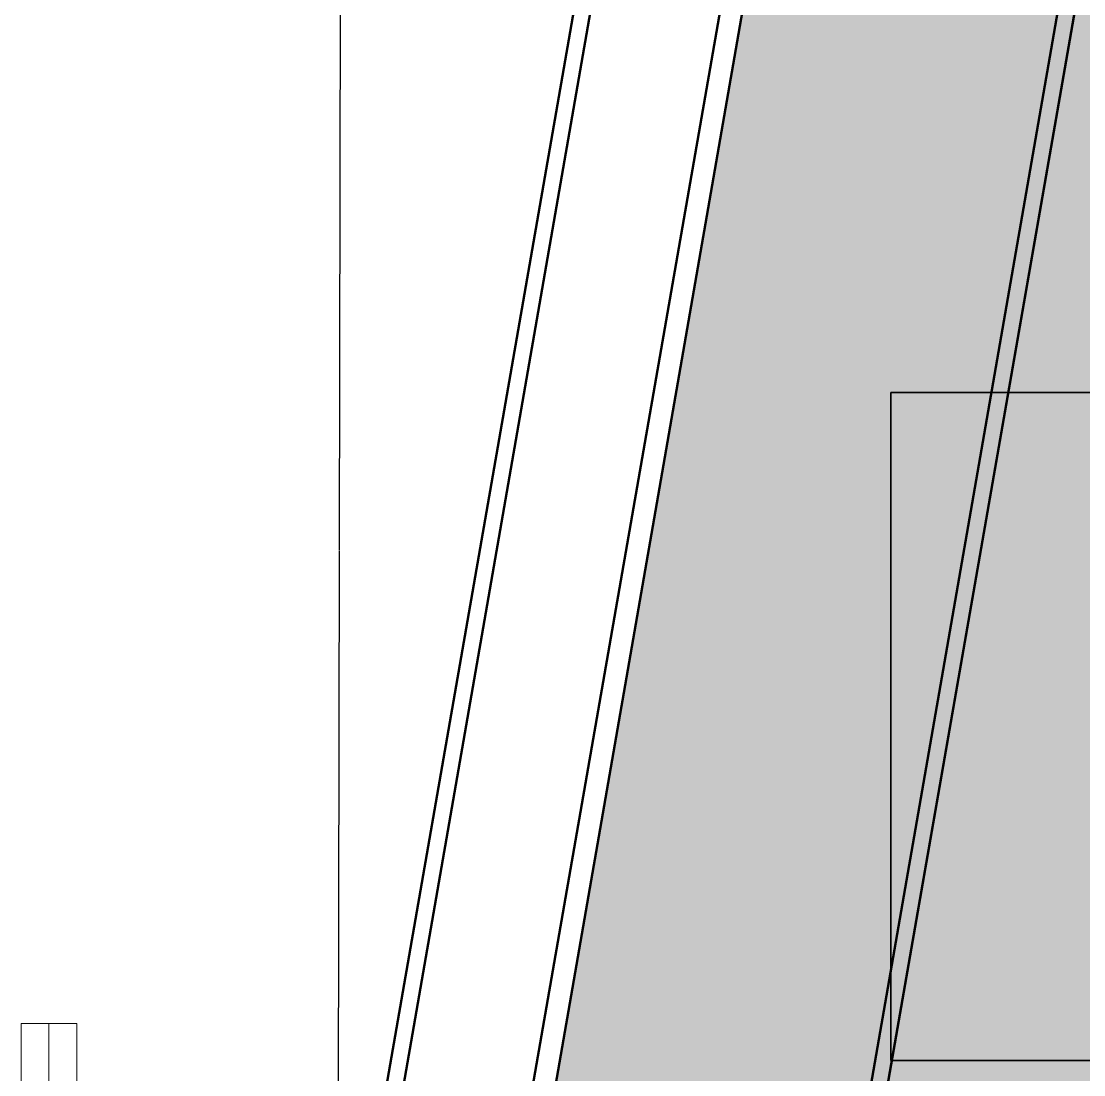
# Model space of a CAD drawing. Header units: metres. Extents: x -1161 to -1081, y 0 to 563.
# Drawn here: x -1136.726 to -1135.769, y 541.765 to 542.714 of the extents above; entities that cross this region are included whole.
import ezdxf

# ---------------------------------------------------------------- set-up
doc = ezdxf.new("R2010")
doc.units = ezdxf.units.M
for name, color, linetype, lineweight in [('A-DETL', 7, 'Continuous', 13), ('A-DETL-GENF', 7, 'Continuous', 9), ('A-FLOR', 7, 'Continuous', 50), ('A-GENM', 7, 'Continuous', 35), ('A-WALL', 7, 'Continuous', 50), ('S-FSTN', 7, 'Continuous', 18)]:
    doc.layers.add(name, color=color, linetype=linetype, lineweight=lineweight)

# ---------------------------------------------------------------- blocks, each defined once
blk = doc.blocks.new('T2DPAA-T2D-C3S-RS-M3D-100334_rvt-1-DRG-2873121 - DECK SLAB GENERAL ARRANGEMENT PLAN')
at = {"layer": 'A-GENM', "color": 254, "lineweight": 25, "true_color": 0xd1d1d1}
for p, q in [((-1136.43867, 542.87791), (-1136.4397, 542.23712)), ((-1135.9426, 542.37961), (-1135.9426, 541.77761)), ((-1135.0406, 542.37961), (-1135.9426, 542.37961)), ((-1136.4397, 542.23672), (-1136.44124, 541.27864)), ((-1135.9426, 541.77761), (-1135.0406, 541.77761))]:
    blk.add_line(p, q, dxfattribs=at)
at = {"layer": 'A-GENM', "color": 9, "lineweight": 25, "true_color": 0xbebebe}
for p, q in [((-1135.9426, 542.37961), (-1135.9426, 542.30436)), ((-1135.9426, 542.30436), (-1135.9426, 542.22911)), ((-1135.9426, 542.22911), (-1135.9426, 542.15386)), ((-1135.9426, 542.15386), (-1135.9426, 542.07861)), ((-1135.9426, 542.07861), (-1135.9426, 542.00336)), ((-1135.9426, 542.00336), (-1135.9426, 541.92811)), ((-1135.9426, 541.92811), (-1135.9426, 541.85286)), ((-1135.9426, 541.85286), (-1135.9426, 541.77761))]:
    blk.add_line(p, q, dxfattribs=at)
at = {"layer": 'A-GENM', "color": 253, "lineweight": 25, "true_color": 0xa3a3a3}
for p, q in [((-1135.9426, 542.30436), (-1135.9426, 542.37961)), ((-1135.9426, 542.22911), (-1135.9426, 542.30436)), ((-1135.9426, 542.15386), (-1135.9426, 542.22911)), ((-1135.9426, 542.07861), (-1135.9426, 542.15386)), ((-1135.9426, 542.00336), (-1135.9426, 542.07861)), ((-1135.9426, 541.92811), (-1135.9426, 542.00336)), ((-1135.9426, 541.85286), (-1135.9426, 541.92811)), ((-1135.9426, 541.77761), (-1135.9426, 541.85286))]:
    blk.add_line(p, q, dxfattribs=at)
at = {"layer": 'A-GENM', "color": 9, "lineweight": 25, "true_color": 0xbebebe, "flags": 128}
blk.add_lwpolyline([(-1135.9426, 542.37961), (-1135.9426, 542.30436), (-1135.9426, 542.22911), (-1135.9426, 542.15386), (-1135.9426, 542.07861), (-1135.9426, 542.00336), (-1135.9426, 541.92811), (-1135.9426, 541.85286), (-1135.9426, 541.77761)], dxfattribs=at)
at = {"layer": 'A-GENM', "color": 253, "lineweight": 25, "true_color": 0xa3a3a3}
for points in [[(-1135.9426, 542.37961), (-1135.9092, 542.37961), (-1135.87579, 542.37961), (-1135.84238, 542.37961)], [(-1135.84238, 542.37961), (-1135.80898, 542.37961), (-1135.77557, 542.37961), (-1135.74216, 542.37961)], [(-1135.84238, 541.77761), (-1135.87579, 541.77761), (-1135.9092, 541.77761), (-1135.9426, 541.77761)], [(-1135.74216, 541.77761), (-1135.77557, 541.77761), (-1135.80898, 541.77761), (-1135.84238, 541.77761)]]:
    blk.add_open_spline(points, degree=3, dxfattribs=at)
blk = doc.blocks.new('North_Wall - North_Wall-6845343-DRG-2873121 - DECK SLAB GENERAL ARRANGEMENT PLAN')
at = {"layer": 'A-WALL', "color": 252, "true_color": 0x888888}
for p, q in [((200.8685, 1234.72408), (233.84215, 1237.6089)), ((233.84218, 1237.60882), (200.86851, 1234.72399)), ((233.84602, 1237.59418), (200.86981, 1234.70914)), ((233.87566, 1237.48127), (200.87984, 1234.59451)), ((200.90598, 1234.29572), (233.93948, 1237.18577)), ((233.94116, 1237.17086), (200.90729, 1234.28077)), ((233.94117, 1237.17079), (200.90729, 1234.2807))]:
    blk.add_line(p, q, dxfattribs=at)
blk = doc.blocks.new('Column Base Plate with Anchors_T2D - 25mm-8279529-DRG-2873121 - DECK SLAB GENERAL ARRANGEMENT PLAN')
at = {"layer": 'S-FSTN', "color": 252, "true_color": 0x888888}
for p, q in [((-1137.30984, 538.06143), (-1137.30984, 538.46143)), ((-1137.30984, 538.46143), (-1137.28484, 538.46143)), ((-1137.28484, 538.46143), (-1137.28484, 538.06143)), ((-1137.30984, 538.06143), (-1137.28484, 538.06143))]:
    blk.add_line(p, q, dxfattribs=at)
blk = doc.blocks.new('Column Base Plate-4 Hole - 25mm-6948208-DRG-2873121 - DECK SLAB GENERAL ARRANGEMENT PLAN')
at = {"layer": 'S-FSTN', "color": 252, "true_color": 0x888888}
for p, q in [((-1137.28484, 538.06143), (-1137.28484, 538.46143)), ((-1137.28484, 538.46143), (-1137.25984, 538.46143)), ((-1137.25984, 538.46143), (-1137.25984, 538.06143)), ((-1137.28484, 538.06143), (-1137.25984, 538.06143))]:
    blk.add_line(p, q, dxfattribs=at)

msp = doc.modelspace()

# ---------------------------------------------------------------- hatches: boundary and pattern name
at = {"layer": 'A-DETL-GENF', "true_color": 0xc0c0c0, "transparency": 33554624}
h = msp.add_hatch(color=9, dxfattribs=at)
h.paths.add_polyline_path([(-1111.4068, 507.68328), (-1111.40376, 509.31037), (-1115.84273, 509.52916), (-1115.96722, 509.60837), (-1116.08432, 509.69467), (-1116.17849, 509.7729), (-1116.27819, 509.86884), (-1115.95147, 510.13587), (-1115.88024, 510.07213), (-1115.8383, 510.03735), (-1111.99391, 509.89336), (-1111.85115, 509.80739), (-1111.70314, 509.7308), (-1111.5505, 509.66391), (-1111.39387, 509.607), (-1105.42443, 543.8703), (-1105.02971, 543.88892), (-1105.04371, 546.05349), (-1135.81969, 546.05348), (-1135.8232, 544.17521), (-1141.79076, 509.92281), (-1142.16757, 509.92259), (-1142.17165, 507.74071), (-1111.72073, 507.68387)])
h.paths.add_polyline_path([(-1141.94282, 509.90857), (-1141.94279, 509.90857), (-1141.89576, 509.90857)])
h.paths.add_polyline_path([(-1113.07584, 510.4344), (-1113.52946, 511.07633), (-1112.98168, 510.98217), (-1113.0494, 510.58823)])
h.paths.add_polyline_path([(-1114.55223, 511.41415), (-1114.55224, 511.41421), (-1114.55223, 511.41421)])
h.paths.add_polyline_path([(-1114.55223, 511.41415), (-1114.55224, 511.41421), (-1114.55224, 511.41421)])
h.paths.add_polyline_path([(-1114.55224, 511.41421), (-1114.55224, 511.41421), (-1114.55477, 511.48834)])
h.paths.add_polyline_path([(-1116.97814, 512.25364), (-1116.97814, 512.25364), (-1116.97814, 512.43146)])
h.paths.add_polyline_path([(-1115.06745, 515.87494), (-1115.12333, 515.87831), (-1115.17706, 515.89404), (-1115.22594, 515.92132), (-1115.26752, 515.9588), (-1115.29973, 516.00459), (-1115.32094, 516.0564), (-1115.33008, 516.11163), (-1115.32671, 516.16751), (-1115.31099, 516.22124), (-1115.2837, 516.27012), (-1115.24622, 516.31171), (-1115.20043, 516.34391), (-1115.14862, 516.36512), (-1115.09339, 516.37427), (-1115.03751, 516.37089), (-1114.98378, 516.35517), (-1114.9349, 516.32789), (-1114.89331, 516.29041), (-1114.86111, 516.24461), (-1114.8399, 516.1928), (-1114.83075, 516.13757), (-1114.83413, 516.08169), (-1114.84985, 516.02797), (-1114.87714, 515.97908), (-1114.91461, 515.9375), (-1114.96041, 515.90529), (-1115.01222, 515.88409)])
h.paths.add_polyline_path([(-1137.0676, 517.9372), (-1137.24044, 517.96457), (-1137.17005, 518.40903), (-1136.9972, 518.38166)])
h.paths.add_polyline_path([(-1115.83635, 519.48578), (-1116.53164, 519.48578), (-1116.53164, 520.46578), (-1115.51884, 520.46578), (-1115.69164, 519.48578)])
h.paths.add_polyline_path([(-1132.97212, 520.41366), (-1133.89932, 520.66007), (-1133.71987, 521.67238), (-1132.75637, 521.22548), (-1132.87459, 520.78063)])
h.paths.add_polyline_path([(-1124.14767, 521.94457), (-1124.20355, 521.94794), (-1124.25728, 521.96366), (-1124.30617, 521.99095), (-1124.34775, 522.02843), (-1124.37996, 522.07422), (-1124.40116, 522.12603), (-1124.41031, 522.18126), (-1124.40694, 522.23714), (-1124.39121, 522.29087), (-1124.36393, 522.33975), (-1124.32645, 522.38134), (-1124.28066, 522.41354), (-1124.22885, 522.43475), (-1124.17362, 522.44389), (-1124.11774, 522.44052), (-1124.06401, 522.4248), (-1124.01512, 522.39751), (-1123.97354, 522.36003), (-1123.94133, 522.31424), (-1123.92013, 522.26243), (-1123.91098, 522.2072), (-1123.91435, 522.15132), (-1123.93008, 522.09759), (-1123.95736, 522.04871), (-1123.99484, 522.00712), (-1124.04063, 521.97492), (-1124.09244, 521.95371)])
h.paths.add_polyline_path([(-1110.15396, 535.20256), (-1110.32636, 535.2326), (-1110.24913, 535.67592), (-1110.07672, 535.64588), (-1110.14047, 535.27996)])
h.paths.add_polyline_path([(-1121.95345, 535.26125), (-1122.00927, 535.2655), (-1122.06274, 535.28207), (-1122.11119, 535.31012), (-1122.15218, 535.34825), (-1122.18385, 535.39502), (-1122.20405, 535.44668), (-1122.21233, 535.50205), (-1122.20808, 535.55787), (-1122.19151, 535.61134), (-1122.16346, 535.65979), (-1122.12533, 535.70078), (-1122.07904, 535.73226), (-1122.0269, 535.75265), (-1121.97154, 535.76093), (-1121.91572, 535.75667), (-1121.86224, 535.74011), (-1121.81379, 535.71206), (-1121.7728, 535.67393), (-1121.74132, 535.62764), (-1121.7207, 535.57391), (-1121.71266, 535.52013), (-1121.71691, 535.46431), (-1121.73347, 535.41084), (-1121.76152, 535.36239), (-1121.79965, 535.3214), (-1121.84594, 535.28992), (-1121.89808, 535.26953), (-1121.92501, 535.2655)])
h.paths.add_polyline_path([(-1132.07439, 541.51797), (-1131.97755, 542.06527), (-1131.43024, 541.96843), (-1131.76491, 541.73439)])
h.paths.add_polyline_path([(-1108.93958, 542.37962), (-1108.93958, 542.37962), (-1109.10045, 542.4389)])
h.paths.add_polyline_path([(-1127.75674, 542.37911), (-1127.75674, 542.37961), (-1127.75674, 542.37961)])
h.paths.add_polyline_path([(-1125.04059, 542.37961), (-1125.04059, 542.37961), (-1125.03588, 542.37961)])
h.paths.add_polyline_path([(-1109.9652, 543.37787), (-1109.9652, 543.37787), (-1109.9652, 543.39409)])
h.paths.add_polyline_path([(-1114.57748, 543.3779), (-1114.57748, 543.3779), (-1114.64273, 543.3779)])
h.paths.add_polyline_path([(-1114.71357, 543.3779), (-1114.71357, 543.3779), (-1114.88481, 543.3779)])
h.paths.add_polyline_path([(-1114.6994, 543.3779), (-1114.6994, 543.3779), (-1114.71357, 543.3779)])
h.paths.add_polyline_path([(-1114.68523, 543.3779), (-1114.68523, 543.3779), (-1114.6994, 543.3779)])
h.paths.add_polyline_path([(-1115.29784, 543.3779), (-1115.29783, 543.3779), (-1115.33825, 543.3779)])
h.paths.add_polyline_path([(-1125.18491, 543.37796), (-1125.18492, 543.37796), (-1125.24105, 543.37796)])
h.paths.add_polyline_path([(-1125.16742, 543.37796), (-1125.16742, 543.37796), (-1125.18491, 543.37796)])
h.paths.add_polyline_path([(-1127.00229, 543.37797), (-1127.00229, 543.37797), (-1127.00229, 543.38692)])
h.paths.add_polyline_path([(-1127.22697, 543.37797), (-1127.22697, 543.37797), (-1127.2365, 543.37797)])
h.paths.add_polyline_path([(-1135.85621, 543.37801), (-1135.85621, 543.37802), (-1135.85621, 543.39083)])
h.paths.add_polyline_path([(-1109.56358, 543.57767), (-1109.56358, 543.57767), (-1109.46636, 543.57767)])
h.paths.add_polyline_path([(-1113.56229, 543.57771), (-1113.56229, 543.57771), (-1113.53592, 543.57771)])
h.paths.add_polyline_path([(-1113.60228, 543.57771), (-1113.60228, 543.57771), (-1113.56229, 543.57771)])
h.paths.add_polyline_path([(-1113.64316, 543.57771), (-1113.64316, 543.57771), (-1113.60228, 543.57771)])
h.paths.add_polyline_path([(-1113.68475, 543.57771), (-1113.68475, 543.57771), (-1113.64316, 543.57771)])
h.paths.add_polyline_path([(-1113.72683, 543.57771), (-1113.72683, 543.57771), (-1113.68475, 543.57771)])
h.paths.add_polyline_path([(-1113.73172, 543.57771), (-1113.73172, 543.57771), (-1113.72683, 543.57771)])
h.paths.add_polyline_path([(-1113.76918, 543.57771), (-1113.76918, 543.57771), (-1113.76573, 543.57771)])
h.paths.add_polyline_path([(-1115.26652, 543.57772), (-1115.26652, 543.57772), (-1115.16666, 543.57772)])
h.paths.add_polyline_path([(-1115.69547, 543.57772), (-1115.69547, 543.57772), (-1115.69547, 543.57772)])
h.paths.add_polyline_path([(-1117.36168, 543.57773), (-1117.36168, 543.57773), (-1117.32187, 543.57773)])
h.paths.add_polyline_path([(-1123.92052, 543.57778), (-1123.92052, 543.57778), (-1123.91209, 543.57778)])
h.paths.add_polyline_path([(-1123.87008, 543.57778), (-1123.87008, 543.57778), (-1123.82862, 543.57778)])
h.paths.add_polyline_path([(-1124.84677, 543.57779), (-1124.84677, 543.57779), (-1124.84344, 543.57779)])
h.paths.add_polyline_path([(-1124.53572, 543.57779), (-1124.53572, 543.57779), (-1124.53572, 543.58931)])
h.paths.add_polyline_path([(-1125.77303, 543.57779), (-1125.77303, 543.5778), (-1125.72725, 543.57779)])
h.paths.add_polyline_path([(-1134.31953, 543.57785), (-1134.31953, 543.57785), (-1134.28732, 543.57785)])
h.paths.add_polyline_path([(-1134.26484, 543.57785), (-1134.26484, 543.57785), (-1134.14289, 543.57785)])
h.paths.add_polyline_path([(-1134.57737, 543.57785), (-1134.57737, 543.57786), (-1134.53448, 543.57785)])
h.paths.add_polyline_path([(-1134.62047, 543.57785), (-1134.62047, 543.57786), (-1134.60776, 543.57785)])
h.paths.add_polyline_path([(-1127.59966, 543.95285), (-1127.59967, 543.95285), (-1127.59966, 543.95354)])

# ---------------------------------------------------------------- linework, layer by layer
at = {"layer": 'A-DETL', "lineweight": 50}
msp.add_line((-1135.8232, 544.17521), (-1141.79076, 509.92281), dxfattribs=at)
at = {"layer": 'A-FLOR'}
msp.add_line((-1141.79076, 509.92281), (-1135.8232, 544.17521), dxfattribs=at)

# ---------------------------------------------------------------- block references
at = {"lineweight": 5}
msp.add_blockref('T2DPAA-T2D-C3S-RS-M3D-100334_rvt-1-DRG-2873121 - DECK SLAB GENERAL ARRANGEMENT PLAN', (0, 0), dxfattribs=at)
at = {"layer": 'A-WALL', "color": 252, "true_color": 0x888888, "rotation": 75.11694444444437}
msp.add_blockref('North_Wall - North_Wall-6845343-DRG-2873121 - DECK SLAB GENERAL ARRANGEMENT PLAN', (0, 0), dxfattribs=at)
at = {"layer": 'S-FSTN', "color": 252, "true_color": 0x888888}
for name in ['Column Base Plate with Anchors_T2D - 25mm-8279529-DRG-2873121 - DECK SLAB GENERAL ARRANGEMENT PLAN', 'Column Base Plate-4 Hole - 25mm-6948208-DRG-2873121 - DECK SLAB GENERAL ARRANGEMENT PLAN']:
    msp.add_blockref(name, (0.58357, 3.34954), dxfattribs=at)

doc.saveas('drawing.dxf')
